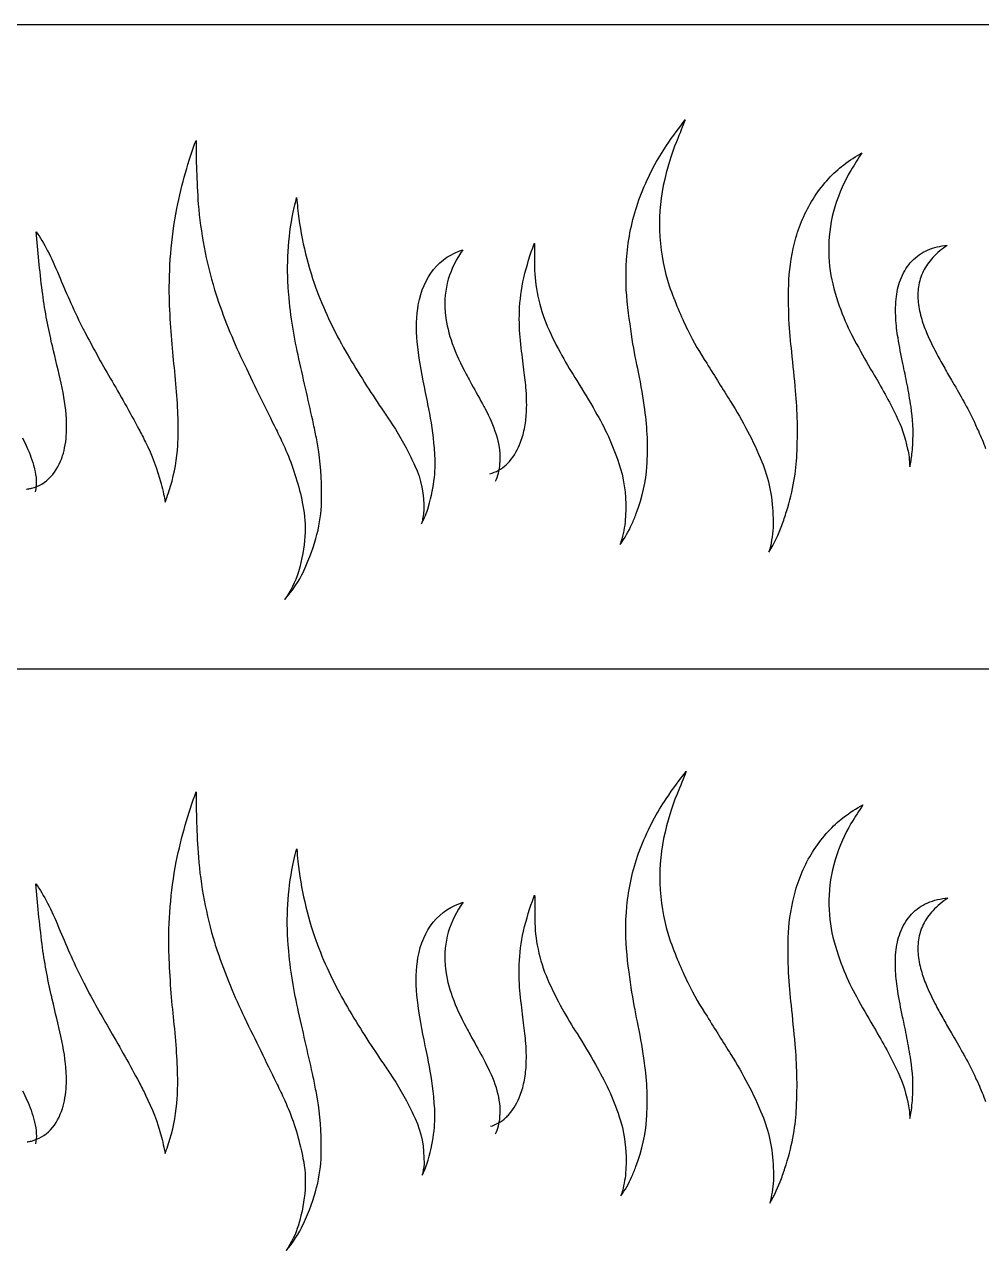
# Model space of a CAD drawing. Extents: x -11 to 6914, y 38 to 2262.
# Drawn here: x 841 to 1697, y 56 to 1152 of the extents above; entities that cross this region are included whole.
import ezdxf

# ---------------------------------------------------------------- set-up
doc = ezdxf.new("R2010")
doc.units = 0
doc.layers.add('Layer_1', color=7, linetype='CONTINUOUS')

msp = doc.modelspace()

# ---------------------------------------------------------------- linework, layer by layer
at = {"layer": 'Layer_1', "color": 7}
for points in [[(0, 1152), (6912, 1152)], [(1624.99232, 925.85508), (1624.99232, 925.85508)], [(0, 575.99996), (6912, 575.99996)], [(1530.29312, 377.446192), (1530.29312, 377.4462)], [(1624.75368, 341.978552), (1624.75368, 341.978552)], [(1192.13976, 314.037032), (1192.13976, 314.03704)], [(892.33656, 297.9978), (892.33656, 297.997792)], [(1648.08384, 291.119592), (1648.08384, 291.119584)], [(1655.95264, 274.672224), (1655.95264, 274.672216)], [(1250.30312, 228.760416), (1250.30312, 228.760408)], [(1252.6944, 224.270016), (1252.6944, 224.270008)], [(1289.50136, 222.942464), (1289.50136, 222.942472)], [(1167.54096, 214.163168), (1167.54096, 214.16316)], [(1363.16472, 199.578064), (1363.16472, 199.578056)], [(1487.76736, 204.47592), (1487.76736, 204.475912)], [(842.9636, 190.241152), (842.9636, 190.241144)], [(977.32368, 191.501088), (977.32368, 191.501096)], [(1101.85448, 196.559744), (1101.85448, 196.559752)], [(1284.1924, 194.671088), (1284.1924, 194.671088)], [(1531.09544, 183.364376), (1531.09544, 183.364384)]]:
    msp.add_lwpolyline(points, dxfattribs=at)
for points in [[(1414.85776, 1043.707288), (1420.79032, 1052.357568), (1426.402, 1060.024704), (1431.65352, 1066.691376)], [(1431.65352, 1066.691376), (1429.52936, 1061.240896), (1426.89632, 1054.739168), (1423.78672, 1047.151296)], [(976.98552, 987.378736), (981.62808, 1009.59136), (987.37808, 1030.058272), (994.22984, 1048.353864)], [(994.22984, 1048.353864), (994.18984, 1031.419992), (994.778, 1012.41404), (996.18376, 991.403192)], [(1392.45048, 1001.102888), (1399.21528, 1017.643984), (1406.70912, 1031.891288), (1414.85776, 1043.707288)], [(1423.78672, 1047.151296), (1419.40896, 1036.751912), (1415.4208, 1023.720472), (1411.97944, 1008.03084)], [(1573.0752, 1026.333264), (1578.82928, 1030.713136), (1584.3776, 1034.292736), (1589.7108, 1037.137192)], [(1589.7108, 1037.137192), (1586.52352, 1032.486216), (1583.19432, 1027.284736), (1579.77576, 1021.533736)], [(1547.30408, 997.983296), (1555.3392, 1009.984224), (1564.0108, 1019.37184), (1573.0752, 1026.333264)], [(1579.77576, 1021.533736), (1574.33544, 1012.459808), (1569.52896, 1001.604024), (1565.55752, 989.120344)], [(1380.3904, 953.581912), (1382.41736, 969.720968), (1386.4132, 985.599928), (1392.45048, 1001.102888)], [(1411.97944, 1008.03084), (1409.0096, 993.30224), (1407.984, 977.939192), (1408.9804, 962.038856)], [(1530.73184, 961.347176), (1534.46368, 974.455648), (1540.05376, 986.722), (1547.30408, 997.983296)], [(970.37176, 907.769528), (969.85904, 933.626), (971.85784, 960.39628), (976.98552, 987.378736)], [(996.18376, 991.403192), (998.2928, 965.848656), (1003.1552, 940.150144), (1010.8028, 914.632698)], [(1076.56368, 917.593122), (1075.17376, 941.788832), (1076.9784, 965.59912), (1081.94616, 988.410816)], [(1081.94616, 988.410816), (1082.66184, 991.41748), (1083.40896, 994.363928), (1084.18688, 997.250112)], [(1084.18688, 997.250112), (1084.44392, 994.109688), (1084.72616, 990.932464), (1085.0348, 987.719672)], [(1085.0348, 987.719672), (1087.70312, 963.375248), (1093.19464, 939.400976), (1101.34224, 916.309376)], [(1565.55752, 989.120344), (1562.03, 977.441808), (1560.17784, 965.44792), (1559.95568, 953.313624)], [(856.67184, 913.733918), (854.44432, 931.944824), (852.58064, 949.894408), (851.28832, 966.75404)], [(851.28832, 966.75404), (858.272, 956.832312), (864.84808, 944.044192), (871.45848, 927.903752)], [(1287.35736, 925.592936), (1289.96256, 936.471872), (1293.04, 946.66248), (1296.61584, 955.864376)], [(1296.61584, 955.864376), (1296.66624, 955.99612), (1296.71648, 956.127736), (1296.7668, 956.2592)], [(1296.7668, 956.2592), (1296.7668, 956.18368), (1296.7748, 956.10788), (1296.7748, 956.031848)], [(1296.7748, 956.031848), (1296.846, 950.66784), (1296.8436, 943.773984), (1296.86816, 935.143792)], [(1408.9804, 962.038856), (1408.9804, 962.038848), (1408.9804, 962.03884), (1408.9804, 962.038832)], [(1408.9804, 962.038832), (1410.232, 946.159008), (1413.03704, 931.568896), (1417.36384, 918.380486)], [(1524.43672, 924.090336), (1525.04296, 935.726536), (1527.13696, 948.244904), (1530.73184, 961.347176)], [(1648.26264, 950.192216), (1654.1024, 952.75152), (1660.04648, 954.029152), (1665.96696, 954.463376)], [(1665.96696, 954.463376), (1661.41248, 951.444816), (1657.00096, 947.865672), (1653.0432, 943.600328)], [(1206.6872, 933.04992), (1213.77352, 941.686696), (1222.74176, 947.329288), (1232.84528, 950.540416)], [(1232.84528, 950.540416), (1227.1736, 942.639232), (1222.61032, 933.843856), (1219.8096, 924.251424)], [(1379.33744, 909.612752), (1378.25912, 922.785296), (1378.56424, 937.44748), (1380.3904, 953.581896)], [(1380.3904, 953.581896), (1380.3904, 953.581904), (1380.3904, 953.581904), (1380.3904, 953.581912)], [(1559.95568, 953.3136), (1559.88288, 941.163488), (1561.14272, 930.033848), (1563.5508, 919.978677)], [(1559.95568, 953.313624), (1559.95568, 953.313616), (1559.95568, 953.313608), (1559.95568, 953.3136)], [(1634.33288, 940.365664), (1638.55944, 944.787096), (1643.29856, 947.998304), (1648.26264, 950.192216)], [(1653.0432, 943.600328), (1649.68168, 939.976376), (1646.74184, 935.804848), (1644.4772, 931.156776)], [(1193.00352, 901.438601), (1195.18576, 913.853362), (1199.90832, 924.660336), (1206.6872, 933.04992)], [(1296.86816, 935.143792), (1296.99472, 927.04984), (1297.92192, 918.322518), (1299.8276, 908.972948)], [(1624.99232, 925.85508), (1627.29, 931.359168), (1630.47112, 936.251136), (1634.33288, 940.365664)], [(871.45848, 927.903752), (877.39016, 913.713254), (884.14216, 898.303694), (892.17232, 881.924378)], [(1219.8096, 924.251424), (1217.11832, 914.988042), (1216.16264, 905.091269), (1216.96304, 895.143108)], [(1283.40888, 895.731482), (1283.80216, 905.464162), (1285.04856, 915.44755), (1287.35736, 925.592936)], [(1524.46632, 888.376829), (1523.99328, 899.318226), (1523.9284, 911.291578), (1524.43672, 924.090336)], [(1620.52824, 908.74315), (1621.23024, 914.516779), (1622.708, 920.319748), (1624.99232, 925.85508)], [(1644.4772, 931.156776), (1642.40408, 926.858896), (1641.00936, 922.268888), (1640.31032, 917.579935)], [(864.81184, 868.457987), (861.63592, 882.679916), (858.75264, 897.808677), (856.67184, 913.733918)], [(1010.8028, 914.632698), (1011.53832, 912.296135), (1012.284, 909.981867), (1013.03976, 907.690023)], [(1076.56368, 917.593112), (1076.56368, 917.593115), (1076.56368, 917.593118), (1076.56368, 917.593122)], [(1077.05536, 910.987622), (1076.87672, 913.173592), (1076.71272, 915.375582), (1076.56368, 917.593112)], [(1077.05536, 910.987613), (1077.05536, 910.987616), (1077.05536, 910.987619), (1077.05536, 910.987622)], [(1086.22112, 853.050681), (1082.02904, 871.394174), (1078.84, 890.798626), (1077.05536, 910.987613)], [(1101.34224, 916.309376), (1101.34224, 916.30937), (1101.34224, 916.309364), (1101.34224, 916.309358)], [(1101.34224, 916.309358), (1102.12056, 914.1907), (1102.91024, 912.096532), (1103.71096, 910.026838)], [(1103.71096, 910.026838), (1111.29992, 890.898092), (1119.96896, 873.339052), (1129.36608, 857.39207)], [(1417.36384, 918.380486), (1422.52568, 903.922846), (1427.9912, 890.863029), (1433.69096, 879.257594)], [(1563.5508, 919.978677), (1566.4364, 908.868124), (1569.76624, 898.889326), (1573.39248, 889.982999)], [(1640.31032, 917.579935), (1639.61592, 912.840601), (1639.59264, 908.119497), (1640.07184, 903.546917)], [(970.6, 900.738216), (970.51592, 903.054772), (970.4396, 905.398577), (970.37176, 907.769528)], [(970.6, 900.738206), (970.6, 900.73821), (970.6, 900.738213), (970.6, 900.738216)], [(975.18904, 841.790249), (973.22912, 859.662526), (971.50488, 879.336082), (970.6, 900.738206)], [(1013.03976, 907.690023), (1013.03976, 907.690016), (1013.03976, 907.690009), (1013.03976, 907.690002)], [(1013.03976, 907.690002), (1020.23152, 886.536072), (1028.44352, 866.648284), (1037.42904, 848.117993)], [(1192.4624, 897.97019), (1192.62464, 899.134038), (1192.80488, 900.290493), (1193.00352, 901.438595)], [(1193.00352, 901.438595), (1193.00352, 901.438597), (1193.00352, 901.438599), (1193.00352, 901.438601)], [(1299.8276, 908.972948), (1299.8276, 908.972942), (1299.8276, 908.972937), (1299.8276, 908.972932)], [(1299.8276, 908.972932), (1301.8916, 899.625707), (1304.6812, 890.652171), (1308.29576, 882.211999)], [(1384.27376, 870.706293), (1382.45808, 882.179383), (1380.77808, 895.132003), (1379.33744, 909.612752)], [(1619.95984, 889.491907), (1619.64744, 895.805319), (1619.77704, 902.285504), (1620.52824, 908.74315)], [(1640.07184, 903.546917), (1640.07184, 903.546914), (1640.07184, 903.546912), (1640.07184, 903.54691)], [(1640.07184, 903.54691), (1640.63096, 898.363982), (1641.71616, 893.361497), (1643.14576, 888.540974)], [(1192.4888, 863.709151), (1191.10816, 875.555392), (1190.97744, 887.158618), (1192.4624, 897.97019)], [(1216.96304, 895.143108), (1217.03824, 894.215817), (1217.12848, 893.289198), (1217.23216, 892.363513)], [(1217.23216, 892.363513), (1218.20664, 883.720408), (1220.39344, 875.134242), (1223.3928, 866.786952)], [(1284.26896, 869.345193), (1283.46128, 877.210501), (1283.11048, 885.964355), (1283.40888, 895.731472)], [(1283.40888, 895.731472), (1283.40888, 895.731475), (1283.40888, 895.731478), (1283.40888, 895.731482)], [(1526.98424, 859.213035), (1525.84848, 868.051544), (1524.96208, 877.819214), (1524.46632, 888.376829)], [(1573.39248, 889.982999), (1576.90528, 881.394176), (1580.69928, 873.683433), (1584.63464, 866.80556)], [(1621.984, 871.704946), (1620.99832, 877.436743), (1620.27232, 883.412621), (1619.95984, 889.491907)], [(1643.14576, 888.540974), (1644.52168, 883.90705), (1646.21592, 879.431396), (1648.06656, 875.117282)], [(892.17232, 881.924378), (892.17232, 881.924375), (892.17232, 881.924374), (892.17232, 881.924371)], [(892.17232, 881.924371), (892.93376, 880.419758), (893.69888, 878.918082), (894.46776, 877.419814)], [(894.46776, 877.419814), (901.72504, 863.560723), (909.41232, 849.628262), (917.47328, 835.886886)], [(1308.29576, 882.211999), (1312.54808, 872.919746), (1316.92464, 864.093082), (1321.41368, 855.888847)], [(1433.69096, 879.257594), (1439.21584, 868.053289), (1444.97088, 857.999829), (1450.8744, 849.133222)], [(864.81184, 868.45798), (864.81184, 868.457982), (864.81184, 868.457985), (864.81184, 868.457987)], [(865.7152, 864.555498), (865.41592, 865.842779), (865.11472, 867.143509), (864.81184, 868.45798)], [(1223.3928, 866.786952), (1226.74312, 857.445471), (1231.02024, 848.360796), (1235.71184, 839.47016)], [(1287.08688, 845.82579), (1286.23704, 852.812018), (1285.27584, 860.59471), (1284.26896, 869.345193)], [(1389.95192, 841.018796), (1387.98848, 849.75393), (1386.06272, 859.634109), (1384.27376, 870.706293)], [(1584.63464, 866.80556), (1589.58016, 857.666586), (1594.498, 849.021055), (1599.30672, 840.814598)], [(1626.27136, 848.79959), (1624.66456, 856.500746), (1623.17464, 864.143118), (1621.984, 871.704946)], [(1648.06656, 875.117282), (1650.4652, 869.474544), (1653.12792, 864.00682), (1655.93656, 858.666445)], [(873.54288, 831.370593), (871.2684, 841.59561), (868.54952, 852.599769), (865.7152, 864.555498)], [(1129.36608, 857.39207), (1139.76088, 839.651769), (1150.05992, 823.558171), (1159.98408, 808.976786)], [(1199.43936, 822.959081), (1196.54784, 836.810066), (1193.97648, 850.494391), (1192.4888, 863.709151)], [(1321.41368, 855.888847), (1325.75568, 847.974085), (1330.20984, 840.516229), (1334.74328, 833.630028)], [(1530.32024, 824.421158), (1529.35464, 835.815332), (1528.17912, 847.430212), (1526.98424, 859.213035)], [(1655.93656, 858.666445), (1655.93656, 858.666442), (1655.93656, 858.666438), (1655.93656, 858.666434)], [(1655.93656, 858.666434), (1658.17016, 854.429498), (1660.4892, 850.254451), (1662.8356, 846.121857)], [(1037.42904, 848.117993), (1047.32424, 827.519938), (1056.88704, 808.155583), (1065.81, 789.99859)], [(1099.32456, 794.619513), (1095.31752, 813.141742), (1090.7572, 832.65208), (1086.22112, 853.050681)], [(1289.2068, 827.510373), (1288.65032, 833.03752), (1287.9196, 839.09582), (1287.08688, 845.82579)], [(1450.8744, 849.133222), (1458.24672, 837.275988), (1465.36736, 825.834112), (1472.16096, 814.824745)], [(1630.15664, 829.990749), (1628.9036, 836.45208), (1627.57248, 842.711836), (1626.27136, 848.79959)], [(1662.8356, 846.121857), (1665.12576, 842.083199), (1667.45048, 838.0764), (1669.782, 834.088151)], [(917.47328, 835.886886), (917.47328, 835.886882), (917.47328, 835.886878), (917.47328, 835.886874)], [(917.47328, 835.886874), (926.40264, 820.587854), (935.02576, 805.263097), (943.06688, 790.139689)], [(978.2768, 787.587689), (978.42232, 803.86184), (977.2336, 821.911243), (975.18904, 841.790249)], [(1235.71184, 839.47016), (1236.89568, 837.223579), (1238.10464, 834.986458), (1239.33232, 832.755889)], [(1334.74328, 833.630028), (1340.45144, 824.464666), (1345.96496, 815.260697), (1351.1964, 806.078005)], [(1395.53064, 807.615302), (1394.11016, 818.240106), (1392.21976, 829.364779), (1389.95192, 841.018796)], [(1599.30672, 840.814598), (1599.30672, 840.814596), (1599.30672, 840.814595), (1599.30672, 840.814593)], [(1599.30672, 840.814593), (1603.16672, 834.343307), (1606.87952, 827.920656), (1610.40536, 821.544978)], [(1669.782, 834.088151), (1673.16176, 828.325526), (1676.48888, 822.555182), (1679.70568, 816.757764)], [(878.2892, 799.491908), (877.69944, 809.394412), (876.05008, 819.954742), (873.54288, 831.370593)], [(1199.43936, 822.959074), (1199.43936, 822.959076), (1199.43936, 822.959078), (1199.43936, 822.959081)], [(1201.63008, 812.357013), (1200.89824, 815.917423), (1200.16408, 819.451731), (1199.43936, 822.959074)], [(1239.33232, 832.755889), (1242.9416, 826.197197), (1246.67192, 819.582147), (1250.33448, 812.790102)], [(1289.7788, 806.931043), (1290.04248, 813.375702), (1289.8372, 820.215194), (1289.2068, 827.510373)], [(1530.32024, 824.421144), (1530.32024, 824.421149), (1530.32024, 824.421154), (1530.32024, 824.421158)], [(1531.94232, 796.801034), (1531.73472, 806.241037), (1531.15568, 815.447926), (1530.32024, 824.421144)], [(1630.15664, 829.990738), (1630.15664, 829.990742), (1630.15664, 829.990745), (1630.15664, 829.990749)], [(1633.57928, 810.037226), (1632.54672, 816.999301), (1631.3812, 823.635466), (1630.15664, 829.990738)], [(1201.63008, 812.357006), (1201.63008, 812.357008), (1201.63008, 812.35701), (1201.63008, 812.357013)], [(1207.00568, 777.717758), (1205.76704, 790.341647), (1203.83168, 801.810031), (1201.63008, 812.357006)], [(1250.33448, 812.790102), (1251.13624, 811.302033), (1251.93424, 809.806617), (1252.726, 808.302265)], [(1472.16096, 814.824745), (1472.16096, 814.82474), (1472.16096, 814.824735), (1472.16096, 814.82473)], [(1472.16096, 814.82473), (1477.63152, 806.165011), (1482.75616, 797.363106), (1487.47664, 788.433391)], [(1610.40536, 821.544978), (1610.40536, 821.544974), (1610.40536, 821.544971), (1610.40536, 821.544968)], [(1610.40536, 821.544968), (1613.84888, 815.251591), (1617.13216, 808.883815), (1620.24128, 802.455442)], [(1679.70568, 816.757764), (1680.3764, 815.548108), (1681.04288, 814.337805), (1681.70416, 813.126531)], [(1681.70416, 813.126531), (1685.17496, 806.677931), (1688.41976, 800.338786), (1691.352, 793.992783)], [(1159.98408, 808.976786), (1162.48096, 805.278618), (1164.93552, 801.651368), (1167.34568, 798.092561)], [(1252.726, 808.302265), (1256.5388, 801.117547), (1259.9428, 793.567804), (1262.54776, 785.43599)], [(1288.17848, 792.112786), (1289.0676, 796.879406), (1289.58704, 801.832797), (1289.7788, 806.931043)], [(1351.1964, 806.078005), (1351.1964, 806.078003), (1351.1964, 806.078001), (1351.1964, 806.077999)], [(1351.1964, 806.077999), (1355.40064, 798.840798), (1359.3388, 791.343378), (1362.92064, 783.592818)], [(1395.53064, 807.615289), (1395.53064, 807.615294), (1395.53064, 807.615298), (1395.53064, 807.615302)], [(1397.7956, 782.401289), (1397.50104, 790.837838), (1396.72432, 799.249837), (1395.53064, 807.615289)], [(1620.24128, 802.455442), (1624.91944, 793.108225), (1628.32696, 782.987529), (1630.55856, 772.283703)], [(1633.57928, 810.037214), (1633.57928, 810.037218), (1633.57928, 810.037222), (1633.57928, 810.037226)], [(1635.12424, 775.87425), (1635.89544, 788.631133), (1635.21872, 799.933844), (1633.57928, 810.037214)], [(876.15784, 771.000022), (877.81616, 777.796745), (878.5356, 784.91063), (878.51224, 792.085202)], [(878.51224, 792.085202), (878.51224, 794.51912), (878.43624, 796.98747), (878.2892, 799.491908)], [(943.06688, 790.139689), (945.08952, 786.306702), (947.05832, 782.463982), (948.96824, 778.613375)], [(1065.81, 789.99859), (1065.81, 789.998585), (1065.81, 789.998579), (1065.81, 789.998574)], [(1065.81, 789.998574), (1068.0508, 785.3915), (1070.22488, 780.826462), (1072.3284, 776.302174)], [(1099.32456, 794.619505), (1099.32456, 794.619507), (1099.32456, 794.61951), (1099.32456, 794.619513)], [(1102.13648, 780.61066), (1101.2644, 785.251421), (1100.3244, 789.920979), (1099.32456, 794.619505)], [(1167.34568, 798.092561), (1174.49936, 787.492932), (1180.87168, 776.441746), (1186.42584, 765.05407)], [(1284.4948, 778.580395), (1286.09696, 782.899856), (1287.3116, 787.435767), (1288.17848, 792.112778)], [(1288.17848, 792.112778), (1288.17848, 792.112781), (1288.17848, 792.112783), (1288.17848, 792.112786)], [(1531.49224, 767.465667), (1532.0276, 777.686362), (1532.1492, 787.463322), (1531.94232, 796.801034)], [(1691.352, 793.992783), (1691.352, 793.992782), (1691.352, 793.99278), (1691.352, 793.992778)], [(1691.352, 793.992778), (1692.176, 792.213135), (1692.98928, 790.440124), (1693.78728, 788.669395)], [(839.087576, 782.404535), (840.412056, 779.673753), (841.699976, 776.944053), (842.917016, 774.207223)], [(948.96824, 778.613375), (954.64696, 767.173582), (959.456, 754.705024), (963.03416, 741.178056)], [(977.81592, 775.459639), (978.07776, 779.417504), (978.22992, 783.460201), (978.2768, 787.587689)], [(1102.13648, 780.610652), (1102.13648, 780.610654), (1102.13648, 780.610657), (1102.13648, 780.61066)], [(1106.48912, 735.568496), (1106.36736, 751.770616), (1104.80992, 766.780353), (1102.13648, 780.610652)], [(1262.54776, 785.43599), (1262.55576, 785.413334), (1262.56136, 785.390686), (1262.56776, 785.36803)], [(1262.56776, 785.36803), (1264.81416, 777.773105), (1266.13896, 770.369151), (1265.91856, 763.163942)], [(1274.50632, 761.361336), (1278.88392, 766.323456), (1282.2336, 772.326237), (1284.4948, 778.580391)], [(1284.4948, 778.580391), (1284.4948, 778.580393), (1284.4948, 778.580394), (1284.4948, 778.580395)], [(1362.92064, 783.592818), (1366.41952, 775.936286), (1369.5956, 767.87662), (1372.37568, 759.403784)], [(1397.30144, 756.754256), (1397.93984, 765.491547), (1398.08704, 774.054127), (1397.7956, 782.401289)], [(1487.47664, 788.433391), (1487.47664, 788.433389), (1487.47664, 788.433386), (1487.47664, 788.433384)], [(1487.47664, 788.433384), (1492.08832, 779.58414), (1496.34064, 770.382867), (1500.19808, 760.846928)], [(1693.78728, 788.669395), (1693.78728, 788.669394), (1693.78728, 788.669392), (1693.78736, 788.66939)], [(1693.78736, 788.66939), (1696.15592, 783.395388), (1698.42584, 778.167338), (1700.23536, 772.867575)], [(842.917016, 774.207223), (845.597976, 768.099682), (847.886616, 761.997622), (849.468856, 755.770664)], [(874.93144, 766.583524), (875.38768, 768.037152), (875.79592, 769.510116), (876.15784, 771.000012)], [(876.15784, 771.000012), (876.15784, 771.000015), (876.15784, 771.000018), (876.15784, 771.000022)], [(971.44864, 739.217008), (975.07248, 751.459936), (977.1424, 763.672652), (977.81592, 775.459627)], [(977.81592, 775.459627), (977.81592, 775.459631), (977.81592, 775.459635), (977.81592, 775.459639)], [(1072.3284, 776.302174), (1078.6168, 762.80677), (1083.74624, 748.198456), (1087.50304, 732.48908)], [(1202.136, 720.889496), (1207.41768, 739.420672), (1208.884, 755.404504), (1207.70768, 769.239058)], [(1207.70768, 769.239058), (1207.51616, 772.11565), (1207.2804, 774.941201), (1207.00568, 777.717758)], [(1522.21216, 716.4306), (1528.1272, 735.55236), (1531.07264, 752.58596), (1531.49224, 767.465667)], [(1630.55856, 772.283703), (1631.02672, 770.035129), (1631.44296, 767.767389), (1631.808, 765.481869)], [(1632.44912, 756.374792), (1633.32088, 760.12756), (1633.98448, 763.895698), (1634.45472, 767.673105)], [(1634.45472, 767.673105), (1634.74464, 770.465865), (1634.96624, 773.198974), (1635.12424, 775.87425)], [(864.19672, 747.47832), (869.23576, 752.912048), (872.81, 759.636584), (874.93144, 766.583524)], [(1186.42584, 765.05407), (1187.6456, 762.543431), (1188.81864, 760.025296), (1189.94464, 757.500248)], [(1189.94464, 757.500248), (1195.63352, 745.305584), (1198.16664, 731.769664), (1197.86672, 717.273304)], [(1257.02248, 750.313288), (1262.29112, 751.640936), (1267.4136, 754.423528), (1271.636, 758.39816)], [(1265.73584, 759.692031), (1265.15576, 753.040063), (1264.12376, 747.444271), (1261.57824, 743.462439)], [(1265.91856, 763.163942), (1265.87776, 761.990878), (1265.8172, 760.833463), (1265.73584, 759.692031)], [(1271.636, 758.39816), (1272.6372, 759.334448), (1273.59416, 760.324488), (1274.50632, 761.361336)], [(1372.37568, 759.403784), (1376.65456, 747.078384), (1378.85936, 732.959672), (1378.46392, 717.097736)], [(1387.87344, 714.781672), (1393.58152, 729.88032), (1396.68608, 744.032616), (1397.30144, 756.75424)], [(1397.30144, 756.75424), (1397.30144, 756.754248), (1397.30144, 756.754256), (1397.30144, 756.754256)], [(1500.19808, 760.846928), (1506.13832, 746.949536), (1509.49416, 731.074752), (1510.1428, 713.43512)], [(1631.808, 765.481869), (1632.18296, 762.355375), (1632.39432, 759.3204), (1632.44912, 756.374792)], [(847.1196, 737.386768), (853.41064, 738.969992), (859.48904, 742.393856), (864.15512, 747.43312)], [(849.468856, 755.770664), (849.573816, 755.357688), (849.675576, 754.944392), (849.773896, 754.5308)], [(849.773896, 754.5308), (850.568376, 751.1702), (851.139096, 747.802), (851.298296, 744.42756)], [(864.15512, 747.43312), (864.16872, 747.44816), (864.18312, 747.4632), (864.19672, 747.47832)], [(842.53968, 736.532656), (843.00608, 736.592416), (843.47344, 736.65972), (843.94168, 736.735584)], [(843.94168, 736.735584), (844.99872, 736.906912), (846.05896, 737.121736), (847.1196, 737.386768)], [(851.298296, 744.42756), (851.459416, 740.992552), (851.193736, 737.544072), (850.257736, 734.260936)], [(963.03416, 741.178056), (963.82168, 738.199496), (964.54256, 735.178384), (965.19272, 732.114568)], [(968.83752, 731.148752), (969.7912, 733.827304), (970.66128, 736.518072), (971.44864, 739.217008)], [(1106.34696, 724.715944), (1106.47672, 728.378416), (1106.52288, 731.995936), (1106.48912, 735.568496)], [(965.19272, 732.114568), (965.7356, 729.778808), (966.18552, 727.387368), (966.53888, 724.941128)], [(966.53888, 724.941128), (967.40696, 727.031496), (968.17376, 729.102416), (968.83752, 731.148752)], [(1087.50304, 732.48908), (1088.332, 729.02384), (1089.08376, 725.518096), (1089.756, 721.971736)], [(1090.56568, 663.50508), (1101.14784, 686.53884), (1106.21136, 707.025008), (1106.34696, 724.715944)], [(1089.756, 721.971736), (1093.44424, 704.830296), (1092.25384, 684.984016), (1085.8004, 662.670752)], [(1195.91888, 705.481984), (1198.41032, 710.383256), (1200.45472, 715.473272), (1202.0856, 720.72984)], [(1197.85712, 717.146416), (1197.54624, 712.954008), (1196.89568, 709.070136), (1195.91888, 705.481984)], [(1197.86672, 717.273304), (1197.86672, 717.230984), (1197.85872, 717.188688), (1197.85712, 717.146416)], [(1202.0856, 720.72984), (1202.1024, 720.78304), (1202.1192, 720.836264), (1202.136, 720.889496)], [(1378.46392, 717.097736), (1378.38632, 713.764328), (1378.1936, 710.364088), (1377.88152, 706.897712)], [(1383.97176, 705.165928), (1385.38816, 708.399152), (1386.6884, 711.60588), (1387.87344, 714.781672)], [(1510.1428, 713.43512), (1510.28416, 709.722392), (1510.3056, 705.945248), (1510.206, 702.10556)], [(1518.13336, 704.133256), (1519.62688, 708.309944), (1520.98512, 712.40952), (1522.21216, 716.4306)], [(1377.88152, 706.897712), (1377.07912, 700.096976), (1375.59656, 693.453272), (1373.4156, 687.004624)], [(1373.4156, 687.004624), (1377.58304, 692.723168), (1381.1124, 698.78444), (1383.97176, 705.165928)], [(1506.5236, 680.176736), (1511.20864, 687.909608), (1515.07288, 695.905168), (1518.13336, 704.133256)], [(1510.206, 702.10556), (1509.72848, 694.49732), (1508.49656, 687.183072), (1506.5236, 680.176736)], [(1073.44336, 637.78948), (1080.3424, 645.47872), (1086.01272, 653.994848), (1090.46792, 663.303528)], [(1085.7364, 662.475072), (1082.81896, 653.433104), (1078.72192, 645.198456), (1073.44336, 637.78948)], [(1085.8004, 662.670752), (1085.7788, 662.605472), (1085.758, 662.540272), (1085.7364, 662.475072)], [(1090.46792, 663.303528), (1090.50072, 663.370728), (1090.53352, 663.437872), (1090.56568, 663.50508)], [(1414.55024, 459.580256), (1420.89456, 468.838776), (1426.87168, 476.971968), (1432.43352, 483.95864)], [(1432.43352, 483.95864), (1430.23024, 478.27732), (1427.44176, 471.39408), (1424.10736, 463.266152)], [(976.52688, 403.25956), (981.29344, 426.115696), (987.23136, 447.130144), (994.33392, 465.839144)], [(994.33392, 465.839144), (994.25368, 448.53688), (994.83248, 429.03888), (996.27752, 407.418312)], [(1424.10736, 463.266152), (1419.72216, 452.859008), (1415.7276, 439.819096), (1412.28096, 424.120888)], [(1392.164, 416.98516), (1398.922, 433.520624), (1406.40872, 447.764992), (1414.55024, 459.580256)], [(1572.67088, 442.610856), (1578.90048, 447.365776), (1584.88864, 451.18356), (1590.62368, 454.146616)], [(1590.62368, 454.146616), (1587.20352, 449.216432), (1583.6128, 443.642984), (1579.918, 437.427512)], [(1546.87376, 414.171104), (1554.91632, 426.204896), (1563.59648, 435.622792), (1572.67088, 442.610856)], [(1579.918, 437.427512), (1574.48128, 428.359672), (1569.67824, 417.512), (1565.71032, 405.038624)], [(1380.11792, 369.483984), (1382.14184, 385.615224), (1386.1328, 401.48756), (1392.164, 416.98516)], [(1412.28096, 424.120888), (1409.3064, 409.384288), (1408.2776, 394.013816), (1409.27192, 378.106856)], [(996.27752, 407.418312), (998.38488, 381.862016), (1003.24632, 356.16204), (1010.89336, 330.643552)], [(1081.626, 404.480344), (1082.47016, 408.03396), (1083.35824, 411.503656), (1084.28896, 414.889344)], [(1084.28896, 414.889344), (1084.58128, 411.19872), (1084.90856, 407.456576), (1085.27264, 403.664952)], [(1530.29312, 377.4462), (1534.0244, 390.583024), (1539.61696, 402.878952), (1546.87376, 414.171104)], [(969.93472, 323.672632), (969.42032, 349.514296), (971.41088, 376.276848), (976.52688, 403.25956)], [(1076.26224, 333.601032), (1074.86576, 357.814032), (1076.66384, 381.64468), (1081.626, 404.480344)], [(1085.27264, 403.664952), (1087.93832, 379.331344), (1093.42648, 355.369416), (1101.56936, 332.291936)], [(1565.71032, 405.038624), (1562.18584, 393.369832), (1560.33544, 381.38612), (1560.11368, 369.262536)], [(856.52664, 329.586536), (854.24624, 348.153352), (852.3432, 366.453824), (851.03792, 383.605976)], [(851.03792, 383.605976), (858.17472, 373.57456), (864.88, 360.562576), (871.62344, 344.052752)], [(1296.30752, 371.539648), (1296.53936, 372.148296), (1296.77056, 372.754), (1297.00112, 373.356696)], [(1297.00112, 373.356696), (1297.01872, 373.014568), (1297.03232, 372.66716), (1297.04352, 372.314408)], [(1409.27192, 378.106856), (1409.272, 378.106848), (1409.272, 378.106832), (1409.272, 378.106824)], [(1409.272, 378.106824), (1410.52152, 362.220368), (1413.3256, 347.625008), (1417.652, 334.432512)], [(1524.00736, 340.118248), (1524.60864, 351.773856), (1526.69936, 364.315664), (1530.29312, 377.446192)], [(1206.33512, 349.278632), (1213.584, 358.172824), (1222.8048, 363.926696), (1233.19696, 367.143192)], [(1233.19696, 367.143192), (1227.34024, 359.095232), (1222.62824, 350.107392), (1219.7624, 340.2838)], [(1287.09408, 341.320696), (1289.68512, 352.176592), (1292.74744, 362.34984), (1296.30752, 371.539648)], [(1297.04352, 372.314408), (1297.10032, 366.934528), (1297.08512, 360.021104), (1297.09792, 351.368016)], [(1379.06984, 325.537344), (1377.99144, 338.702752), (1378.2948, 353.357296), (1380.11792, 369.483968)], [(1380.11792, 369.483968), (1380.11792, 369.483968), (1380.11792, 369.483976), (1380.11792, 369.483984)], [(1560.11368, 369.26252), (1560.04088, 357.123048), (1561.30008, 346.002968), (1563.70632, 335.956232)], [(1560.11368, 369.262536), (1560.11368, 369.262528), (1560.11368, 369.26252), (1560.11368, 369.26252)], [(1634.10736, 356.564216), (1638.34272, 361.012088), (1643.09144, 364.245896), (1648.06592, 366.458264)], [(1648.06592, 366.458264), (1654.17784, 369.15364), (1660.40112, 370.446304), (1666.58984, 370.83576)], [(1666.58984, 370.83576), (1661.82056, 367.735576), (1657.1924, 364.030312), (1653.0596, 359.576832)], [(1297.09792, 351.368016), (1297.21416, 343.252536), (1298.13456, 334.503504), (1300.03672, 325.1322)], [(1624.75368, 341.978552), (1627.0524, 347.5078), (1630.23784, 352.424776), (1634.10736, 356.564216)], [(1653.0596, 359.576832), (1649.69896, 355.954296), (1646.75992, 351.784592), (1644.49608, 347.138744)], [(871.62344, 344.052752), (877.55104, 329.835456), (884.30296, 314.40064), (892.33656, 297.9978)], [(1192.67712, 317.517776), (1194.8468, 329.978728), (1199.5604, 340.835376), (1206.33512, 349.278632)], [(1219.7624, 340.2838), (1217.07152, 331.013608), (1216.11688, 321.110176), (1216.91896, 311.155456)], [(1283.17208, 311.529384), (1283.56048, 321.237096), (1284.79792, 331.19708), (1287.09408, 341.320696)], [(1524.05376, 304.353728), (1523.576, 315.308288), (1523.50576, 327.298392), (1524.00736, 340.118248)], [(1620.2944, 324.8012), (1620.99256, 330.59348), (1622.46864, 336.418168), (1624.75368, 341.978552)], [(1644.49608, 347.138744), (1642.42376, 342.84296), (1641.02936, 338.255112), (1640.33048, 333.568368)], [(864.66832, 284.380704), (861.496, 298.578656), (858.612, 313.683968), (856.52664, 329.586536)], [(1010.89336, 330.643552), (1011.6288, 328.306896), (1012.37448, 325.992536), (1013.13016, 323.7006)], [(1076.75576, 326.990952), (1076.57656, 329.178408), (1076.41192, 331.381928), (1076.26224, 333.601032)], [(1101.56936, 332.291936), (1102.3472, 330.174544), (1103.1364, 328.081632), (1103.93672, 326.0132)], [(1417.652, 334.432512), (1422.81352, 319.970352), (1428.27896, 306.907384), (1433.9788, 295.299792)], [(1563.70632, 335.956232), (1566.5896, 324.854768), (1569.91712, 314.883984), (1573.54112, 305.98452)], [(1640.33048, 333.568368), (1639.63616, 328.83124), (1639.61272, 324.112088), (1640.0916, 319.5412)], [(970.1632, 316.645408), (970.07904, 318.960568), (970.00264, 321.303008), (969.93472, 323.672632)], [(1013.13016, 323.7006), (1020.32152, 302.545848), (1028.53328, 282.657576), (1037.51896, 264.127112)], [(1076.75576, 326.990944), (1076.75576, 326.990952), (1076.75576, 326.990952), (1076.75576, 326.990952)], [(1085.93536, 269.021864), (1081.73984, 287.373424), (1078.54616, 306.788352), (1076.75576, 326.990944)], [(1103.93672, 326.0132), (1103.93672, 326.013192), (1103.93672, 326.013184), (1103.93672, 326.013184)], [(1103.93672, 326.013184), (1111.52128, 306.895984), (1120.18568, 289.348672), (1129.57784, 273.413328)], [(1300.03672, 325.1322), (1300.03672, 325.132192), (1300.03672, 325.132192), (1300.03672, 325.132184)], [(1300.03672, 325.132184), (1302.0976, 315.763304), (1304.88656, 306.77096), (1308.5028, 298.314696)], [(1384.00424, 286.652408), (1382.18984, 298.118944), (1380.51056, 311.064272), (1379.06984, 325.537344)], [(1619.73992, 305.498696), (1619.42304, 311.826176), (1619.548, 318.323376), (1620.2944, 324.8012)], [(1640.0916, 319.5412), (1640.0916, 319.5412), (1640.0916, 319.5412), (1640.0916, 319.541192)], [(1640.0916, 319.541192), (1640.6504, 314.360104), (1641.7352, 309.3592), (1643.16432, 304.540008)], [(970.1632, 316.6454), (970.1632, 316.6454), (970.1632, 316.6454), (970.1632, 316.645408)], [(974.74112, 257.744576), (972.78904, 275.598728), (971.06832, 295.256), (970.1632, 316.6454)], [(1192.20136, 279.68052), (1190.80904, 291.553736), (1190.66664, 303.188544), (1192.13976, 314.037032)], [(1192.13976, 314.03704), (1192.3008, 315.204912), (1192.47976, 316.36548), (1192.67712, 317.517776)], [(1216.91896, 311.155456), (1216.99496, 310.227568), (1217.0848, 309.300368), (1217.18864, 308.374104)], [(1217.18864, 308.374104), (1218.1648, 299.72572), (1220.35336, 291.134776), (1223.35456, 282.783192)], [(1284.03592, 285.210776), (1283.23024, 293.055912), (1282.87816, 301.78708), (1283.17208, 311.529368)], [(1283.17208, 311.529368), (1283.17208, 311.529376), (1283.17208, 311.529376), (1283.17208, 311.529384)], [(892.33656, 297.997792), (893.09832, 296.49104), (893.86384, 294.987264), (894.63312, 293.486944)], [(1308.5028, 298.314696), (1312.75752, 289.004976), (1317.13672, 280.163704), (1321.6288, 271.947504)], [(1526.58384, 275.160144), (1525.44456, 284.005968), (1524.55408, 293.783368), (1524.05376, 304.353728)], [(1573.54112, 305.98452), (1577.05168, 297.402336), (1580.84344, 289.697336), (1584.77648, 282.824256)], [(1621.77712, 287.677912), (1620.7872, 293.418704), (1620.05688, 299.4058), (1619.73992, 305.498696)], [(1643.16432, 304.540008), (1644.53976, 299.907376), (1646.23368, 295.432816), (1648.08384, 291.119592)], [(894.63312, 293.486944), (901.89408, 279.609), (909.58624, 265.660368), (917.65304, 251.905336)], [(1286.84328, 261.749208), (1285.99768, 268.718776), (1285.04, 276.48208), (1284.03592, 285.210776)], [(1389.6768, 256.982104), (1387.71568, 265.712216), (1385.79184, 275.586568), (1384.00424, 286.652408)], [(1433.9788, 295.299792), (1439.50368, 284.093408), (1445.25904, 274.03876), (1451.1628, 265.171584)], [(1626.0768, 264.738808), (1624.4668, 272.450232), (1622.9728, 280.103832), (1621.77712, 287.677912)], [(1648.08384, 291.119584), (1650.482, 285.478064), (1653.14432, 280.011504), (1655.95264, 274.672224)], [(864.66832, 284.380688), (864.66832, 284.380696), (864.66832, 284.380696), (864.66832, 284.380704)], [(865.57056, 280.484656), (865.27168, 281.769816), (864.97088, 283.068392), (864.66832, 284.380688)], [(873.38176, 247.354), (871.11448, 257.562376), (868.40104, 268.548368), (865.57056, 280.484656)], [(1199.18024, 238.854312), (1196.28224, 252.7264), (1193.7016, 266.435928), (1192.20136, 279.68052)], [(1223.35456, 282.783192), (1226.70688, 273.436968), (1230.9856, 264.347968), (1235.67856, 255.45344)], [(1529.92768, 240.343768), (1528.96088, 251.744376), (1527.7828, 263.367352), (1526.58384, 275.160144)], [(1584.77648, 282.824256), (1589.71944, 273.6918), (1594.63488, 265.052656), (1599.44168, 256.852408)], [(1655.95264, 274.672216), (1658.18584, 270.436128), (1660.50472, 266.261968), (1662.85096, 262.130296)], [(1037.51896, 264.127112), (1047.41424, 243.528864), (1056.97728, 224.164696), (1065.9008, 206.008168)], [(1099.04336, 210.571416), (1095.03688, 229.09776), (1090.4752, 248.614352), (1085.93536, 269.021864)], [(1129.57784, 273.413328), (1139.96712, 255.685888), (1150.2616, 239.605496), (1160.18192, 225.037256)], [(1321.6288, 271.947504), (1325.97384, 264.021152), (1330.43128, 256.55388), (1334.96816, 249.660248)], [(1451.1628, 265.171584), (1458.53536, 253.313568), (1465.6564, 241.871872), (1472.45048, 230.863456)], [(1629.96784, 245.905672), (1628.71368, 252.375176), (1627.38072, 258.64304), (1626.0768, 264.738808)], [(977.79512, 203.6098), (977.9544, 219.859288), (976.77728, 237.885624), (974.74112, 257.744576)], [(1235.67856, 255.45344), (1236.86264, 253.205864), (1238.07192, 250.967768), (1239.29984, 248.736232)], [(1288.94856, 243.4756), (1288.3976, 248.99108), (1287.67184, 255.03536), (1286.84328, 261.749208)], [(1395.24616, 223.59948), (1393.82912, 234.217224), (1391.94184, 245.334912), (1389.6768, 256.982104)], [(1599.44168, 256.852408), (1603.30016, 250.385976), (1607.01168, 243.968456), (1610.53672, 237.5982)], [(1662.85096, 262.130296), (1665.14088, 258.09256), (1667.46552, 254.086744), (1669.79704, 250.09956)], [(878.10472, 215.526672), (877.52272, 225.413392), (875.8812, 235.956552), (873.38176, 247.354)], [(917.65304, 251.905336), (917.65304, 251.905328), (917.65304, 251.905328), (917.65304, 251.90532)], [(917.65304, 251.90532), (926.58872, 236.591192), (935.21784, 221.253888), (943.26472, 206.120192)], [(1239.29984, 248.736232), (1242.91, 242.174632), (1246.64064, 235.556232), (1250.30312, 228.760416)], [(1289.50136, 222.942472), (1289.77136, 229.372224), (1289.57256, 236.196288), (1288.94856, 243.4756)], [(1334.96816, 249.660248), (1340.68056, 240.484784), (1346.19792, 231.27188), (1351.4328, 222.081312)], [(1633.39184, 225.926328), (1632.35952, 232.8974), (1631.1936, 239.5422), (1629.96784, 245.905672)], [(1669.79704, 250.09956), (1673.17672, 244.338488), (1676.50424, 238.570064), (1679.72176, 232.77492)], [(1199.18024, 238.854304), (1199.18024, 238.854312), (1199.18024, 238.854312), (1199.18024, 238.854312)], [(1201.37504, 228.236656), (1200.64208, 231.80208), (1199.90656, 235.341584), (1199.18024, 238.854304)], [(1472.45048, 230.863456), (1477.92136, 222.204496), (1483.04632, 213.403856), (1487.76736, 204.47592)], [(1529.92768, 240.343752), (1529.92768, 240.343752), (1529.92768, 240.34376), (1529.92768, 240.343768)], [(1531.55016, 212.710248), (1531.34336, 222.154136), (1530.76424, 231.36552), (1529.92768, 240.343752)], [(1610.53672, 237.5982), (1610.53672, 237.5982), (1610.53672, 237.5982), (1610.53672, 237.598192)], [(1610.53672, 237.598192), (1613.97944, 231.31024), (1617.26232, 224.948392), (1620.37136, 218.526456)], [(1679.72176, 232.77492), (1680.39264, 231.565744), (1681.05936, 230.355936), (1681.7208, 229.145176)], [(1160.18192, 225.037256), (1160.18192, 225.037248), (1160.18192, 225.037248), (1160.18192, 225.03724)], [(1160.18192, 225.03724), (1162.67792, 221.342424), (1165.1316, 217.71856), (1167.54096, 214.163168)], [(1201.37504, 228.23664), (1201.37504, 228.236648), (1201.37504, 228.236648), (1201.37504, 228.236656)], [(1206.75216, 193.5474), (1205.516, 206.189208), (1203.58032, 217.674456), (1201.37504, 228.23664)], [(1250.30312, 228.760408), (1251.1048, 227.271504), (1251.90272, 225.775232), (1252.6944, 224.270016)], [(1252.6944, 224.270008), (1256.50704, 217.081072), (1259.90904, 209.526096), (1262.51016, 201.388128)], [(1287.88704, 208.161032), (1288.78032, 212.914728), (1289.30448, 217.855864), (1289.50136, 222.942464)], [(1351.4328, 222.081312), (1351.4328, 222.081312), (1351.4328, 222.081312), (1351.4328, 222.081304)], [(1351.4328, 222.081304), (1355.63992, 214.837968), (1359.58064, 207.334528), (1363.16472, 199.578064)], [(1395.24616, 223.599464), (1395.24616, 223.599472), (1395.24616, 223.59948), (1395.24616, 223.59948)], [(1397.50288, 198.403464), (1397.21104, 206.83352), (1396.43712, 215.239536), (1395.24616, 223.599464)], [(1633.39184, 225.926312), (1633.39184, 225.92632), (1633.39184, 225.92632), (1633.39184, 225.926328)], [(1634.9252, 191.715776), (1635.70432, 204.490976), (1635.0316, 215.809736), (1633.39184, 225.926312)], [(1681.7208, 229.145176), (1685.19288, 222.699504), (1688.44, 216.362928), (1691.37568, 210.01908)], [(878.322, 208.13192), (878.32248, 210.561888), (878.2492, 213.026256), (878.10472, 215.526672)], [(1099.04336, 210.5714), (1099.04336, 210.5714), (1099.04336, 210.571408), (1099.04336, 210.571416)], [(1101.85448, 196.559752), (1100.9828, 201.201328), (1100.04312, 205.871824), (1099.04336, 210.5714)], [(1167.54096, 214.16316), (1174.69224, 203.573816), (1181.0636, 192.534944), (1186.61848, 181.16176)], [(1531.09544, 183.364384), (1531.63312, 193.588072), (1531.75632, 203.368608), (1531.55016, 212.710248)], [(1620.37136, 218.526456), (1620.37136, 218.526456), (1620.37136, 218.526456), (1620.37136, 218.526448)], [(1620.37136, 218.526448), (1625.04912, 209.188664), (1628.45888, 199.079768), (1630.69552, 188.39016)], [(1691.37568, 210.01908), (1691.37568, 210.019072), (1691.37568, 210.019072), (1691.37568, 210.019072)], [(1691.37568, 210.019072), (1692.20064, 208.239944), (1693.01488, 206.467352), (1693.81384, 204.69696)], [(839.13184, 198.43412), (840.45696, 195.704888), (841.74568, 192.976632), (842.9636, 190.241152)], [(875.95456, 187.088728), (877.616, 193.869328), (878.33976, 200.969288), (878.322, 208.13192)], [(943.26472, 206.120192), (945.28872, 202.284584), (947.25888, 198.439344), (949.17008, 194.58632)], [(977.32368, 191.501096), (977.58912, 195.452344), (977.74488, 199.488592), (977.79512, 203.6098)], [(1065.9008, 206.008168), (1068.14168, 201.401208), (1070.316, 196.836296), (1072.41968, 192.31216)], [(1262.51016, 201.388128), (1262.51816, 201.365488), (1262.52376, 201.342768), (1262.53016, 201.320128)], [(1262.53016, 201.320128), (1264.77264, 193.71892), (1266.09096, 186.310528), (1265.8616, 179.1028)], [(1284.1924, 194.671088), (1285.79776, 198.975144), (1287.01608, 203.496936), (1287.88704, 208.161024)], [(1287.88704, 208.161024), (1287.88704, 208.161024), (1287.88704, 208.161024), (1287.88704, 208.161032)], [(1363.16472, 199.578056), (1366.66576, 191.915592), (1369.84376, 183.849816), (1372.62552, 175.370736)], [(1397.00088, 172.778304), (1397.64192, 181.507472), (1397.79168, 190.0628), (1397.50288, 198.403464)], [(1487.76736, 204.475912), (1492.3796, 195.628424), (1496.63256, 186.42944), (1500.49096, 176.896392)], [(1693.81384, 204.69696), (1693.81384, 204.69696), (1693.81384, 204.69696), (1693.81384, 204.696952)], [(1693.81384, 204.696952), (1696.18536, 199.424024), (1698.45808, 194.195976), (1700.27016, 188.895144)], [(842.9636, 190.241144), (845.64704, 184.13696), (847.93952, 178.037216), (849.52696, 171.81148)], [(874.72648, 182.683224), (875.1832, 184.133096), (875.592, 185.6024), (875.95456, 187.088728)], [(949.17008, 194.58632), (949.17008, 194.586312), (949.17008, 194.586304), (949.17008, 194.586304)], [(949.17008, 194.586304), (954.8528, 183.139168), (959.6648, 170.662504), (963.24504, 157.126784)], [(970.92688, 155.33348), (974.55944, 167.545848), (976.63944, 179.734008), (977.32368, 191.501088)], [(1072.41968, 192.31216), (1072.41968, 192.312152), (1072.41968, 192.312144), (1072.41968, 192.312136)], [(1072.41968, 192.312136), (1078.70848, 178.817192), (1083.83848, 164.209504), (1087.59608, 148.500936)], [(1106.19984, 151.511376), (1106.08168, 167.71492), (1104.5268, 182.72692), (1101.85448, 196.559744)], [(1207.45208, 185.056688), (1207.26144, 187.937304), (1207.0264, 190.766864), (1206.75216, 193.5474)], [(1274.20312, 177.537864), (1278.57552, 182.46504), (1281.92552, 188.439488), (1284.1924, 194.671088)], [(1630.69552, 188.39016), (1631.16472, 186.144584), (1631.58216, 183.879936), (1631.94848, 181.597608)], [(1634.25016, 183.502776), (1634.54208, 186.29956), (1634.76552, 189.036624), (1634.9252, 191.715776)], [(864.0028, 163.648024), (869.03104, 169.053112), (872.60176, 175.754536), (874.72648, 182.683224)], [(1186.61848, 181.16176), (1187.83832, 178.654328), (1189.0116, 176.139496), (1190.138, 173.617824)], [(1201.84296, 136.637672), (1207.14608, 155.19488), (1208.62536, 171.202448), (1207.45208, 185.056688)], [(1265.6744, 175.630288), (1265.10648, 169.217264), (1264.12008, 163.79012), (1261.764, 159.84856)], [(1265.8616, 179.1028), (1265.8192, 177.929448), (1265.7572, 176.771832), (1265.6744, 175.630288)], [(1271.33688, 174.597584), (1272.3364, 175.525976), (1273.29208, 176.508384), (1274.20312, 177.537864)], [(1500.49096, 176.896392), (1500.49096, 176.896384), (1500.49096, 176.896384), (1500.49096, 176.896376)], [(1500.49096, 176.896376), (1506.4324, 163.003192), (1509.79032, 147.134192), (1510.44296, 129.502376)], [(1521.7984, 132.31784), (1527.72144, 151.442192), (1530.67304, 168.480224), (1531.09544, 183.364376)], [(1631.94848, 181.597608), (1632.27624, 178.88268), (1632.48056, 176.236888), (1632.56616, 173.6588)], [(1632.56616, 173.6588), (1633.28056, 176.93024), (1633.83864, 180.212896), (1634.25016, 183.502776)], [(849.52696, 171.81148), (849.63232, 171.398568), (849.7344, 170.985312), (849.83304, 170.57176)], [(849.83304, 170.57176), (850.63056, 167.21136), (851.20416, 163.84208), (851.366, 160.465272)], [(1190.138, 173.617824), (1195.82784, 161.439624), (1198.36824, 147.924512), (1198.08296, 133.453528)], [(1257.4112, 166.778888), (1262.42936, 168.134496), (1267.2932, 170.818064), (1271.33688, 174.597584)], [(1372.62552, 175.370736), (1372.62552, 175.370728), (1372.62552, 175.37072), (1372.62552, 175.37072)], [(1372.62552, 175.37072), (1376.90728, 163.036152), (1379.11232, 148.906456), (1378.71528, 133.03196)], [(1387.5676, 130.852208), (1393.27496, 145.931424), (1396.38144, 160.068544), (1397.00088, 172.778288)], [(1397.00088, 172.778288), (1397.00088, 172.778296), (1397.00088, 172.778296), (1397.00088, 172.778304)], [(843.83264, 152.977768), (844.884, 153.147752), (845.93856, 153.360896), (846.99344, 153.623912)], [(846.99344, 153.623912), (853.2508, 155.191456), (859.30696, 158.592872), (863.9612, 163.603064)], [(851.366, 160.465272), (851.51768, 157.285448), (851.3036, 154.092928), (850.52984, 151.029216)], [(863.9612, 163.603064), (863.9748, 163.618024), (863.9892, 163.632984), (864.0028, 163.648024)], [(963.24504, 157.126784), (964.03304, 154.14628), (964.75432, 151.1232), (965.40488, 148.0574)], [(968.31024, 147.28628), (969.26568, 149.957552), (970.1376, 152.641304), (970.92688, 155.33348)], [(843.0952, 152.8654), (843.34072, 152.9006), (843.58656, 152.93804), (843.83264, 152.977768)], [(965.40488, 148.0574), (965.83784, 146.194536), (966.21176, 144.296272), (966.52464, 142.36304)], [(966.52464, 142.36304), (967.18456, 144.017832), (967.78008, 145.659776), (968.31024, 147.28628)], [(1087.59608, 148.500936), (1088.4252, 145.035872), (1089.17712, 141.530312), (1089.84952, 137.984144)], [(1106.0552, 140.658), (1106.18584, 144.320704), (1106.2328, 147.938488), (1106.19984, 151.511376)], [(1089.84952, 137.984144), (1093.53872, 120.843624), (1092.34952, 100.998512), (1085.89808, 78.6866)], [(1090.256, 79.447064), (1100.84536, 102.479136), (1105.91544, 122.965904), (1106.0552, 140.658)], [(1196.4876, 122.99056), (1198.59176, 127.34664), (1200.35256, 131.847408), (1201.79256, 136.477776)], [(1198.07336, 133.326864), (1197.80384, 129.646016), (1197.27216, 126.203488), (1196.4876, 122.99056)], [(1198.08296, 133.453528), (1198.08296, 133.411288), (1198.07496, 133.369064), (1198.07336, 133.326864)], [(1201.79256, 136.477776), (1201.80936, 136.531056), (1201.82616, 136.58436), (1201.84296, 136.637672)], [(1378.71528, 133.03196), (1378.63688, 129.695888), (1378.44416, 126.292936), (1378.1316, 122.8238)], [(1517.71448, 120.01908), (1519.20976, 124.196144), (1520.56976, 128.296192), (1521.7984, 132.31784)], [(1378.1316, 122.8238), (1377.40112, 116.63772), (1376.1084, 110.58168), (1374.2396, 104.684232)], [(1374.2396, 104.684232), (1377.91872, 109.930176), (1381.06912, 115.45748), (1383.6668, 121.249264)], [(1383.6668, 121.249264), (1385.0828, 124.478048), (1386.3828, 127.680512), (1387.5676, 130.852208)], [(1510.44296, 129.502376), (1510.58512, 125.791296), (1510.60744, 122.01588), (1510.50936, 118.178008)], [(1507.35464, 98.182536), (1511.48072, 105.253616), (1514.92968, 112.54), (1517.71448, 120.01908)], [(1510.50936, 118.178008), (1510.07728, 111.266424), (1509.02232, 104.597776), (1507.35464, 98.182536)], [(1074.88168, 55.740472), (1080.9956, 62.895704), (1086.08432, 70.73944), (1090.15816, 79.24552)], [(1085.83408, 78.490936), (1083.16872, 70.228632), (1079.5184, 62.640472), (1074.88168, 55.740472)], [(1085.89808, 78.6866), (1085.87648, 78.62132), (1085.85568, 78.556128), (1085.83408, 78.490936)], [(1090.15816, 79.24552), (1090.19096, 79.31264), (1090.22376, 79.379856), (1090.256, 79.447064)]]:
    msp.add_open_spline(points, degree=3, dxfattribs=at)

doc.saveas('drawing.dxf')
